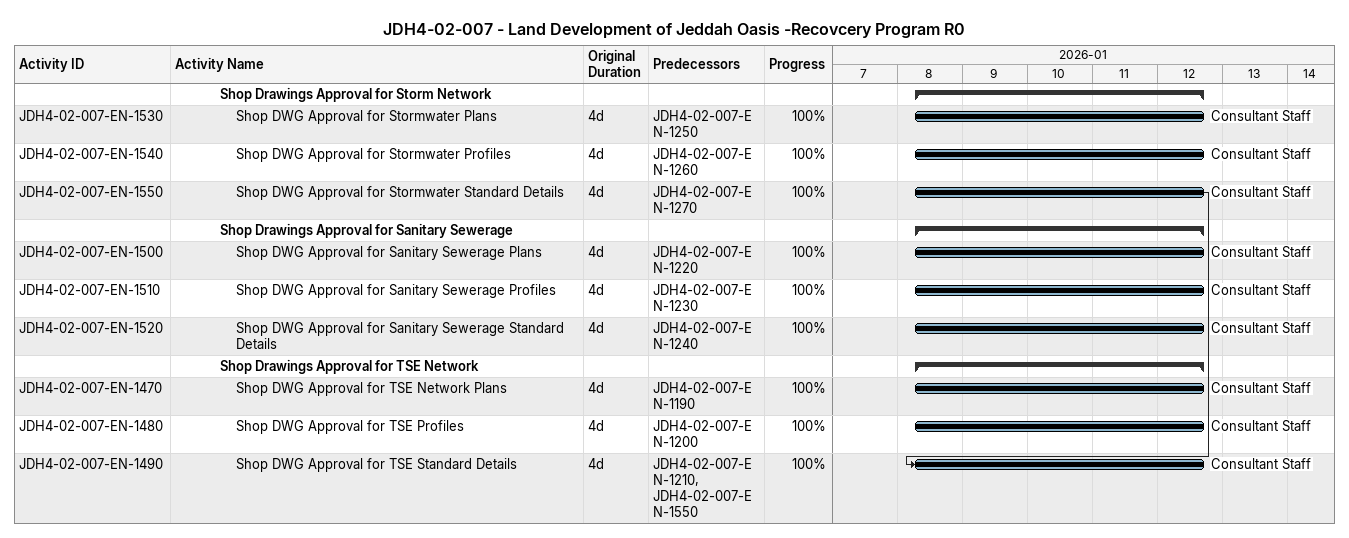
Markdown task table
JDH4-02-007 - Land Development of Jeddah Oasis -Recovcery Program R0

| ID | Level | Task | Original duration | Start | Finish | Predecessors | Resources | % complete |
|---|---|---|---|---|---|---|---|---|
|  | 4 | **Shop Drawings Approval for Storm Network** |  | 2026-01-08 | 2026-01-12 |  |  |  |
| JDH4-02-007-EN-1530 | 5 | Shop DWG Approval for Stormwater Plans | 4d | 2026-01-08 | 2026-01-12 | JDH4-02-007-EN-1250 | Consultant Staff | 100 |
| JDH4-02-007-EN-1540 | 5 | Shop DWG Approval for Stormwater Profiles | 4d | 2026-01-08 | 2026-01-12 | JDH4-02-007-EN-1260 | Consultant Staff | 100 |
| JDH4-02-007-EN-1550 | 5 | Shop DWG Approval for Stormwater Standard Details | 4d | 2026-01-08 | 2026-01-12 | JDH4-02-007-EN-1270 | Consultant Staff | 100 |
|  | 4 | **Shop Drawings Approval for Sanitary Sewerage** |  | 2026-01-08 | 2026-01-12 |  |  |  |
| JDH4-02-007-EN-1500 | 5 | Shop DWG Approval for Sanitary Sewerage Plans | 4d | 2026-01-08 | 2026-01-12 | JDH4-02-007-EN-1220 | Consultant Staff | 100 |
| JDH4-02-007-EN-1510 | 5 | Shop DWG Approval for Sanitary Sewerage Profiles | 4d | 2026-01-08 | 2026-01-12 | JDH4-02-007-EN-1230 | Consultant Staff | 100 |
| JDH4-02-007-EN-1520 | 5 | Shop DWG Approval for Sanitary Sewerage Standard Details | 4d | 2026-01-08 | 2026-01-12 | JDH4-02-007-EN-1240 | Consultant Staff | 100 |
|  | 4 | **Shop Drawings Approval for TSE Network** |  | 2026-01-08 | 2026-01-12 |  |  |  |
| JDH4-02-007-EN-1470 | 5 | Shop DWG Approval for TSE Network Plans | 4d | 2026-01-08 | 2026-01-12 | JDH4-02-007-EN-1190 | Consultant Staff | 100 |
| JDH4-02-007-EN-1480 | 5 | Shop DWG Approval for TSE Profiles | 4d | 2026-01-08 | 2026-01-12 | JDH4-02-007-EN-1200 | Consultant Staff | 100 |
| JDH4-02-007-EN-1490 | 5 | Shop DWG Approval for TSE Standard Details | 4d | 2026-01-08 | 2026-01-12 | JDH4-02-007-EN-1210, JDH4-02-007-EN-1550 | Consultant Staff | 100 |
